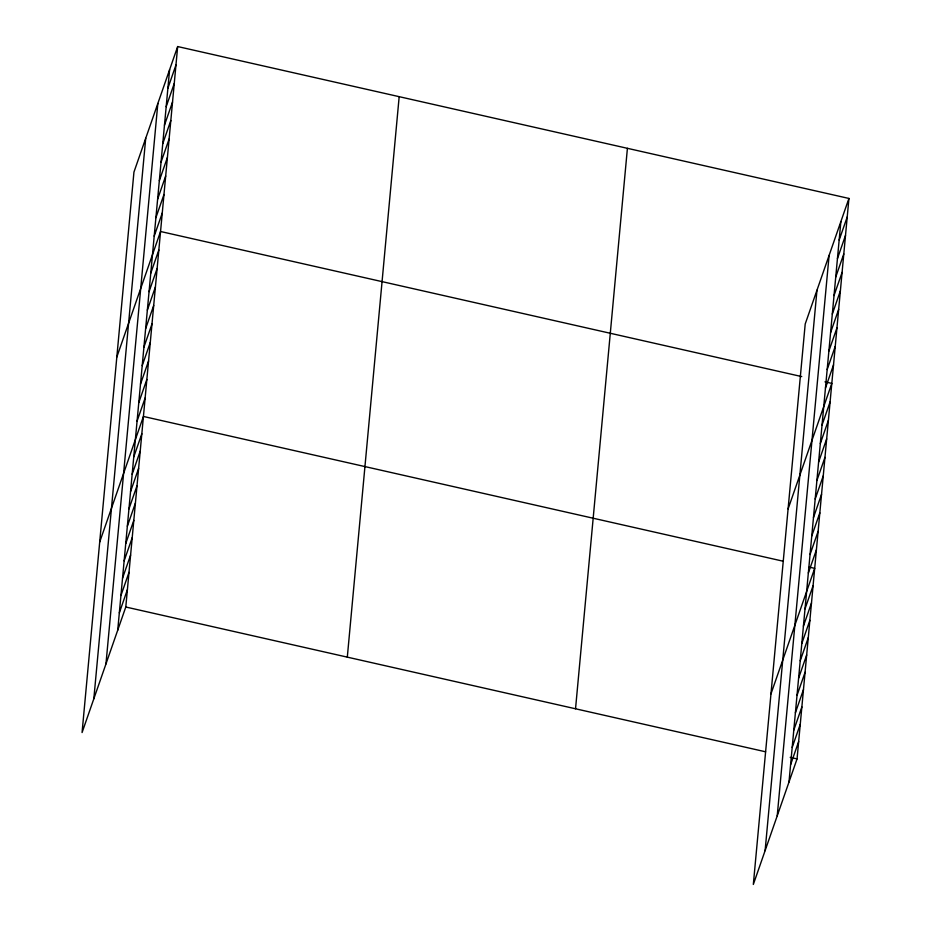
<?xml version="1.0" encoding="UTF-8"?>
<svg xmlns="http://www.w3.org/2000/svg" width="931" height="931" viewBox="0 0 931 931"><rect width="100%" height="100%" fill="white"/><g stroke="black" fill="none" stroke-linecap="round" stroke-linejoin="round"><path stroke-width="1.4" d="M93.833 698.774L145.713 138.3M105.959 663.954L157.839 103.492M117.725 630.171L169.605 69.709M177.67 46.55L133.948 172.095L82.068 732.557L125.79 607.012L177.67 46.55L848.932 198.443L797.052 758.905L753.33 884.45L805.21 323.988L848.932 198.443M347.31 657.135L399.178 96.673M575.533 708.782L627.413 148.32M765.107 850.666L816.976 290.193M777.222 815.847L829.102 255.385M788.988 782.063L840.868 221.59M167.894 88.201L175.947 65.042M166.184 106.693L174.237 83.546M164.461 125.196L172.526 102.038M162.75 143.688L170.815 120.53M161.04 162.18L169.105 139.022M159.329 180.672L167.394 157.525M157.618 199.176L165.683 176.017M155.908 217.668L163.972 194.509M154.197 236.16L162.262 213.013M116.829 357.05L160.551 231.505L801.731 376.59M150.775 273.155L158.84 249.997M149.065 291.647L157.118 268.5M147.342 310.139L155.407 286.992M145.632 328.643L153.696 305.484M143.921 347.135L151.986 323.976M142.21 365.627L150.275 342.48M140.5 384.131L148.564 360.972M138.789 402.623L146.854 379.464M137.078 421.115L145.143 397.968M99.71 542.005L143.432 416.46L783.239 561.23M133.761 456.935L141.826 433.776M132.155 474.263L140.22 451.104M130.549 491.58L138.614 468.433M128.955 508.908L137.02 485.749M127.349 526.224L135.414 503.077M125.743 543.553L133.808 520.394M124.137 560.881L132.202 537.722M122.543 578.198L130.596 555.051M120.937 595.526L129.002 572.367M119.331 612.842L127.396 589.695M839.157 240.093L847.222 216.935M837.446 258.585L845.499 235.427M835.735 277.077L843.789 253.93M834.013 295.569L842.078 272.422M832.302 314.073L840.367 290.914M830.592 332.565L838.656 309.406M828.881 351.057L836.946 327.91M827.17 369.56L835.235 346.402M825.46 388.052L833.524 364.894M788.092 508.943L831.814 383.397L824.971 381.85M822.038 425.048L830.103 401.889M820.327 443.54L828.381 420.381M818.617 462.032L826.67 438.885M816.894 480.524L824.959 457.377M815.184 499.028L823.248 475.869M813.473 517.52L821.538 494.361M811.762 536.012L819.827 512.865M810.051 554.515L818.116 531.357M808.341 573.007L816.406 549.849M770.973 693.886L814.695 568.352L809.225 567.107M805.024 608.827L813.089 585.669M803.418 626.144L811.483 602.997M801.824 643.472L809.877 620.314M800.218 660.801L808.283 637.642M798.612 678.117L806.677 654.97M797.006 695.445L805.071 672.287M795.4 712.762L803.465 689.615M793.806 730.09L801.87 706.932M792.2 747.418L800.264 724.26M790.594 764.735L798.658 741.576M125.79 607.012L765.608 751.794M790.221 757.357L797.052 758.905"/></g></svg>
